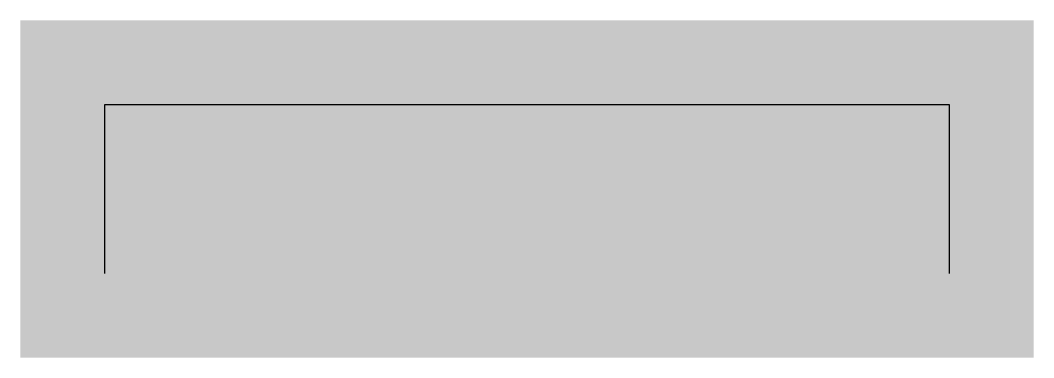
# Model space of a CAD drawing. Header units: metres. Extents: x 0 to 60, y 0 to 20.
import ezdxf

# ---------------------------------------------------------------- set-up
doc = ezdxf.new("R2010")
doc.units = ezdxf.units.M
doc.layers.add('Carriageway_Boundary', color=2, linetype='Continuous')
doc.layers.add('Steering_Centreline', color=1, linetype='Continuous')

msp = doc.modelspace()

# ---------------------------------------------------------------- hatches: boundary and pattern name
at = {"layer": 'Carriageway_Boundary'}
msp.add_hatch(color=2, dxfattribs=at).paths.add_polyline_path([(0, 0), (60, 0), (60, 20), (0, 20)])

# ---------------------------------------------------------------- linework, layer by layer
at = {"layer": 'Steering_Centreline'}
msp.add_lwpolyline([(5, 5), (5, 15), (55, 15), (55, 5)], dxfattribs=at)

doc.saveas('drawing.dxf')
